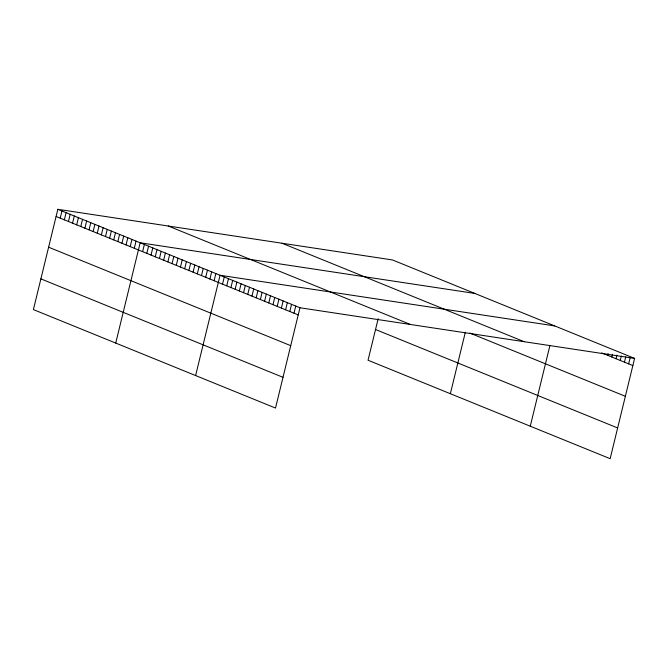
<?xml version="1.0" encoding="UTF-8"?>
<svg xmlns="http://www.w3.org/2000/svg" width="668" height="668" viewBox="0 0 668 668"><rect width="100%" height="100%" fill="white"/><g stroke="black" fill="none" stroke-linecap="round" stroke-linejoin="round"><path stroke-width="1" d="M57.849 209.309L33.4 309.593L275.517 408.048L299.965 307.764L57.849 209.309L392.483 259.952L634.6 358.407L610.151 458.691L368.035 360.236L378.18 318.653M60.22 218.144L61.965 210.988M64.337 219.822L66.082 212.658M68.445 221.492L70.19 214.336M72.561 223.17L74.307 216.006M76.678 224.84L78.423 217.676M80.795 226.51L82.54 219.354M84.911 228.189L86.656 221.024M89.028 229.859L90.773 222.703M93.144 231.537L94.889 224.373M97.261 233.207L99.006 226.051M101.377 234.886L103.123 227.721M105.494 236.555L107.239 229.4M109.61 238.234L111.356 231.07M113.727 239.904L115.472 232.74M117.844 241.574L119.589 234.418M121.96 243.252L123.705 236.088M126.068 244.922L127.813 237.766M130.185 246.601L131.93 239.436M134.301 248.271L136.047 241.115M115.723 343.068L140.163 242.785L474.806 293.427M142.626 251.652L144.371 244.496M146.826 253.364L148.58 246.208M151.035 255.076L152.78 247.911M155.243 256.788L156.988 249.623M159.443 258.499L161.188 251.335M163.652 260.203L165.397 253.047M167.86 261.914L169.605 254.758M172.06 263.626L173.805 256.462M176.268 265.338L178.014 258.174M180.469 267.05L182.214 259.885M184.677 268.753L186.422 261.597M188.885 270.465L190.631 263.309M193.085 272.177L194.831 265.012M197.294 273.888L199.039 266.724M201.494 275.6L203.239 268.436M205.702 277.303L207.447 270.148M209.911 279.015L211.656 271.859M214.111 280.727L215.856 273.563M195.615 375.558L220.064 275.274L554.699 325.917M222.519 284.142L224.273 276.986M226.728 285.854L228.473 278.698M230.936 287.566L232.681 280.401M235.136 289.277L236.881 282.113M239.344 290.989L241.09 283.825M243.553 292.693L245.298 285.537M247.753 294.404L249.498 287.248M251.961 296.116L253.706 288.952M256.161 297.828L257.906 290.663M260.37 299.54L262.115 292.375M264.578 301.243L266.323 294.087M268.778 302.955L270.523 295.799M272.987 304.666L274.732 297.502M277.187 306.378L278.932 299.214M281.395 308.082L283.14 300.926M285.603 309.793L287.349 302.637M289.803 311.505L291.549 304.341M294.012 313.217L295.757 306.053M450.357 393.711L465.345 332.221M530.258 426.201L549.956 345.373M607.621 355.309L608.064 353.514M611.83 357.013L612.481 354.332M616.038 358.724L616.906 355.142M620.238 360.436L621.332 355.96M624.446 362.148L625.757 356.779M628.646 363.86L630.174 357.589M299.965 307.764L634.6 358.407M601.734 352.913L632.855 365.563M282.055 243.244L524.171 341.69M469.771 333.031L625.365 396.299M168.278 226.026L410.394 324.473M375.533 329.508L617.641 427.954M56.104 216.474L298.212 314.929M48.605 247.202L290.722 345.657M40.89 278.865L283.007 377.32"/></g></svg>
